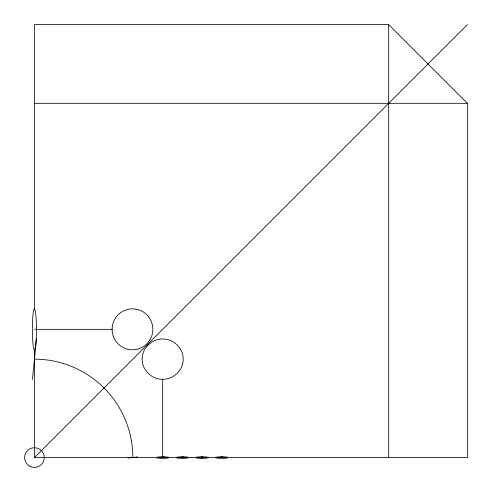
<?xml version="1.0" encoding="UTF-8"?>
<svg xmlns="http://www.w3.org/2000/svg" width="492" height="492" viewBox="0 0 492 492"><rect width="100%" height="100%" fill="white"/><g stroke="black" fill="none" stroke-linecap="round" stroke-linejoin="round"><path stroke-width="0.74" d="M201.843 458.359L201.849 456.767M32.435 379.486L36.445 338.834M34.44 349.32L34.44 457.56L467.4 24.6M132.754 457.56L137.385 457.093M127.926 458.027L137.551 457.08M132.655 457.56L132.852 457.548A98.4 98.4 0 0 0 34.44 359.16M34.44 457.56L467.4 457.56L467.4 103.32L388.68 24.6L34.44 24.6L34.44 309.345M34.44 103.32L467.4 103.32M34.44 329.32L112.434 329.32M221.529 456.767L221.72 457.56M182.169 456.767L182.36 457.56M162.489 456.767L162.68 457.56L162.68 379.043M388.68 24.6L388.68 457.56M148.16 344.886L144.9 349.068A20.209 20.037 0 0 0 144.9 369.252L148.16 373.434L152.415 376.638A20.682 20.504 0 0 0 172.944 376.638L177.2 373.434L180.459 369.252A20.209 20.037 0 0 0 180.459 349.068L177.2 344.886L172.944 341.682A20.682 20.504 0 0 0 152.415 341.682L148.16 344.886M163.362 456.761L161.757 456.767A6.15 0.806 0 0 0 156.53 457.578A6.15 0.806 0 0 0 161.997 458.359L163.602 458.353A6.15 0.806 0 0 0 168.83 457.542A6.15 0.806 0 0 0 163.362 456.761M183.042 456.761L181.437 456.767A6.15 0.806 0 0 0 176.21 457.578A6.15 0.806 0 0 0 181.677 458.359L183.282 458.353A6.15 0.806 0 0 0 188.51 457.542A6.15 0.806 0 0 0 183.042 456.761M202.722 456.761L201.117 456.767A6.15 0.806 0 0 0 195.927 457.474L195.957 457.683A6.15 0.806 0 0 0 201.357 458.359L202.962 458.353A6.15 0.806 0 0 0 208.19 457.542A6.15 0.806 0 0 0 202.722 456.761M222.402 456.761L220.797 456.767A6.15 0.806 0 0 0 215.57 457.578A6.15 0.806 0 0 0 221.037 458.359L222.642 458.353A6.15 0.806 0 0 0 227.87 457.542A6.15 0.806 0 0 0 222.402 456.761M29.52 466.084A9.84 9.84 0 0 0 44.28 457.56A9.84 9.84 0 0 0 29.52 449.036A9.84 9.84 0 0 0 29.52 466.084M36.113 340.07A20.486 2.005 -90 0 0 34.465 308.847A20.486 2.005 -90 0 0 32.638 339.043A20.486 2.005 -90 0 0 36.113 340.07M149.832 340.07A20.486 20.387 -90 0 0 133.074 308.847A20.486 20.387 -90 0 0 114.544 339.043A20.486 20.387 -90 0 0 149.832 340.07"/></g></svg>
